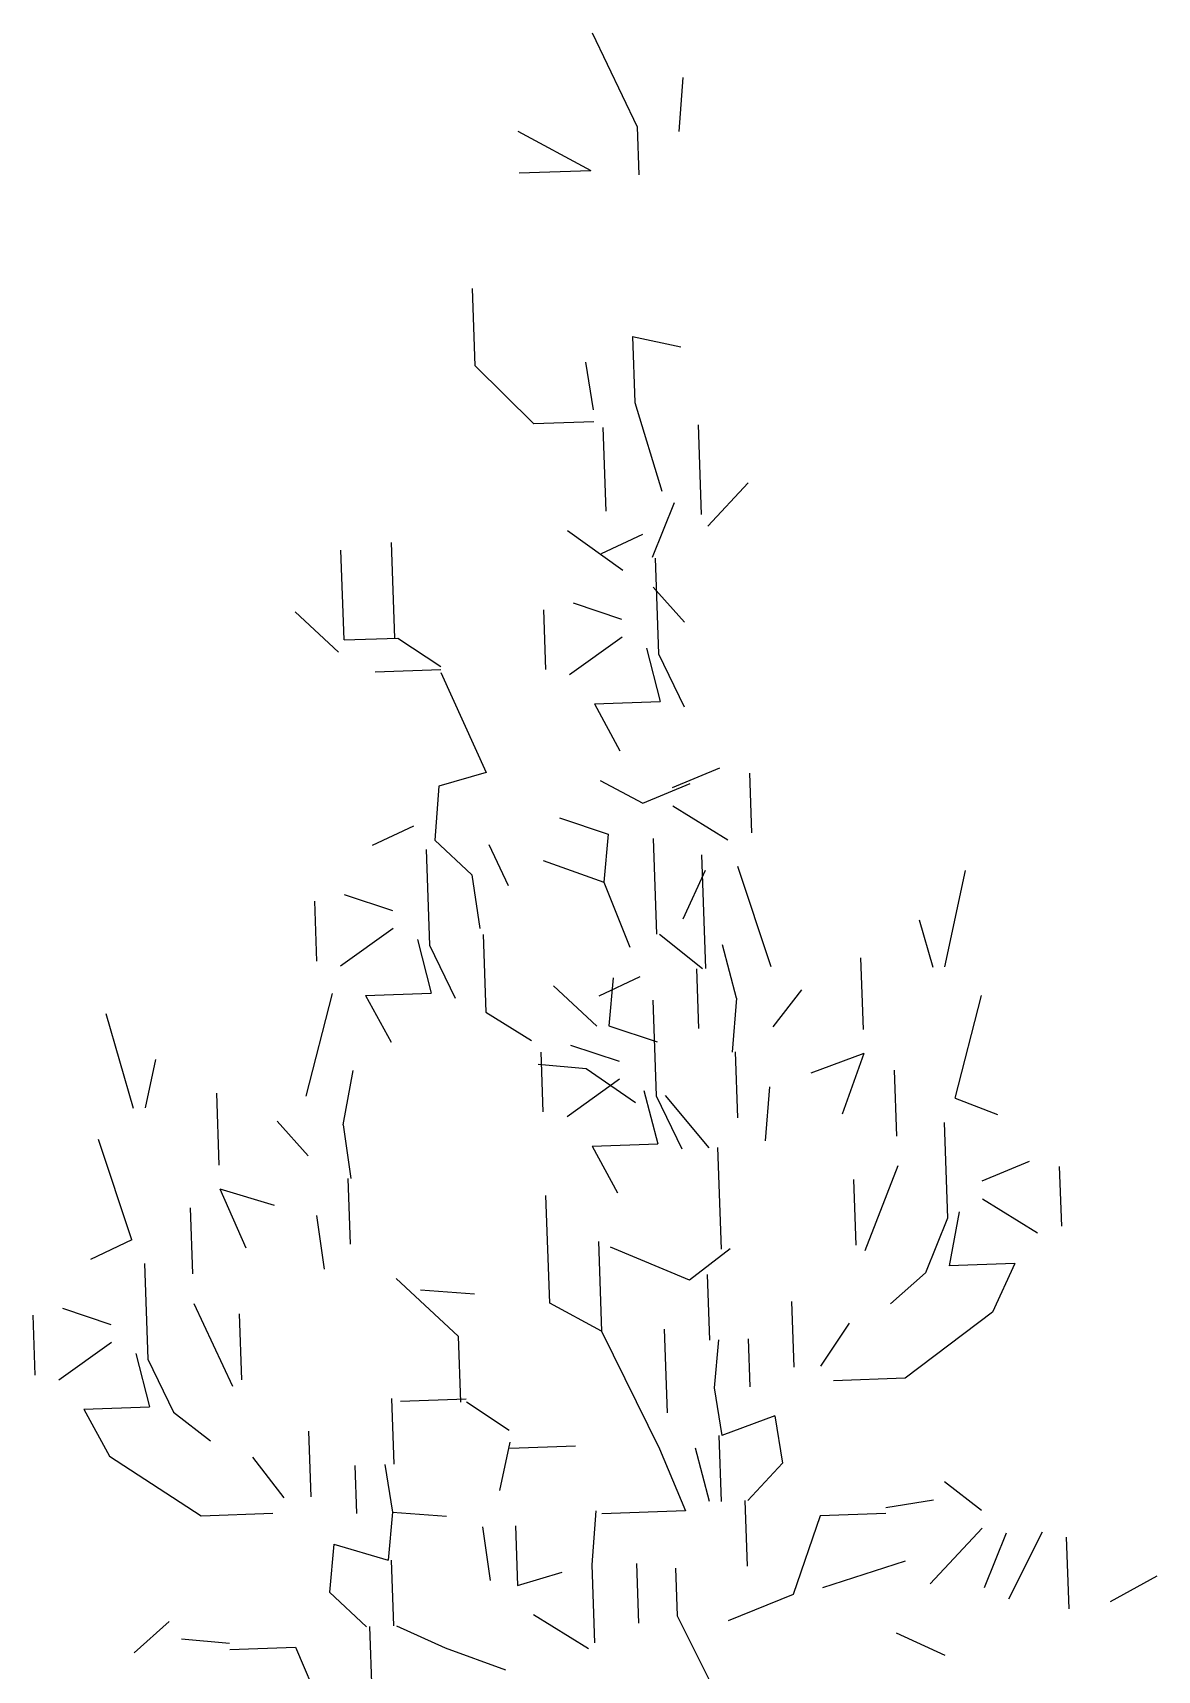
# Model space of a CAD drawing. Header units: metres. Extents: x -1.4 to 1.6, y 0 to 15.7.
# Drawn here: x -0.352 to 1.161, y 13.488 to 15.69 of the extents above; entities that cross this region are included whole.
import ezdxf

# ---------------------------------------------------------------- set-up
doc = ezdxf.new("R2010")
doc.units = ezdxf.units.M
doc.header["$LTSCALE"] = 0.2

msp = doc.modelspace()

# ---------------------------------------------------------------- linework, layer by layer
for p, q in [((0.4002, 15.6896), (0.4609, 15.563)), ((0.4002, 15.6896), (0.4609, 15.563)), ((0.4002, 15.6896), (0.4609, 15.563)), ((0.5175, 15.5569), (0.523, 15.6295)), ((0.5175, 15.5569), (0.523, 15.6295)), ((0.5175, 15.5569), (0.523, 15.6295)), ((0.5175, 15.5569), (0.523, 15.6295)), ((0.5175, 15.5569), (0.523, 15.6295)), ((0.3002, 15.5574), (0.3986, 15.5045)), ((0.3002, 15.5574), (0.3986, 15.5045)), ((0.4609, 15.563), (0.4632, 15.4987)), ((0.4609, 15.563), (0.4632, 15.4987)), ((0.4609, 15.563), (0.4632, 15.4987)), ((0.3022, 15.5011), (0.3986, 15.5045)), ((0.3022, 15.5011), (0.3986, 15.5045)), ((0.3022, 15.5011), (0.3986, 15.5045)), ((0.3022, 15.5011), (0.3986, 15.5045)), ((0.3022, 15.5011), (0.3986, 15.5045)), ((0.3022, 15.5011), (0.3986, 15.5045)), ((0.3022, 15.5011), (0.3986, 15.5045)), ((0.3022, 15.5011), (0.3986, 15.5045)), ((0.3022, 15.5011), (0.3986, 15.5045)), ((0.3022, 15.5011), (0.3986, 15.5045)), ((0.3022, 15.5011), (0.3986, 15.5045)), ((0.3022, 15.5011), (0.3986, 15.5045)), ((0.3022, 15.5011), (0.3986, 15.5045)), ((0.3022, 15.5011), (0.3986, 15.5045)), ((0.3022, 15.5011), (0.3986, 15.5045)), ((0.3022, 15.5011), (0.3986, 15.5045)), ((0.3022, 15.5011), (0.3986, 15.5045)), ((0.3022, 15.5011), (0.3986, 15.5045)), ((0.3022, 15.5011), (0.3986, 15.5045)), ((0.3022, 15.5011), (0.3986, 15.5045)), ((0.3022, 15.5011), (0.3986, 15.5045)), ((0.3022, 15.5011), (0.3986, 15.5045)), ((0.3022, 15.5011), (0.3986, 15.5045)), ((0.3022, 15.5011), (0.3986, 15.5045)), ((0.3022, 15.5011), (0.3986, 15.5045)), ((0.3022, 15.5011), (0.3986, 15.5045)), ((0.3022, 15.5011), (0.3986, 15.5045)), ((0.3022, 15.5011), (0.3986, 15.5045)), ((0.3022, 15.5011), (0.3986, 15.5045)), ((0.2428, 15.2416), (0.2392, 15.346)), ((0.2428, 15.2416), (0.2392, 15.346)), ((0.2428, 15.2416), (0.2392, 15.346)), ((0.2428, 15.2416), (0.2392, 15.346)), ((0.2428, 15.2416), (0.2392, 15.346)), ((0.2428, 15.2416), (0.2392, 15.346)), ((0.2428, 15.2416), (0.2392, 15.346)), ((0.2428, 15.2416), (0.2392, 15.346)), ((0.4547, 15.2811), (0.5196, 15.2673)), ((0.4547, 15.2811), (0.5196, 15.2673)), ((0.4547, 15.2811), (0.5196, 15.2673)), ((0.4547, 15.2811), (0.5196, 15.2673)), ((0.4547, 15.2811), (0.5196, 15.2673)), ((0.4547, 15.2811), (0.4578, 15.1927)), ((0.4547, 15.2811), (0.4578, 15.1927)), ((0.4547, 15.2811), (0.4578, 15.1927)), ((0.4547, 15.2811), (0.4578, 15.1927)), ((0.4547, 15.2811), (0.4578, 15.1927)), ((0.4547, 15.2811), (0.4578, 15.1927)), ((0.322, 15.1639), (0.2428, 15.2416)), ((0.322, 15.1639), (0.2428, 15.2416)), ((0.322, 15.1639), (0.2428, 15.2416)), ((0.322, 15.1639), (0.2428, 15.2416)), ((0.322, 15.1639), (0.2428, 15.2416)), ((0.322, 15.1639), (0.2428, 15.2416)), ((0.322, 15.1639), (0.2428, 15.2416)), ((0.322, 15.1639), (0.2428, 15.2416)), ((0.3915, 15.2467), (0.4018, 15.1827)), ((0.3915, 15.2467), (0.4018, 15.1827)), ((0.3915, 15.2467), (0.4018, 15.1827)), ((0.3915, 15.2467), (0.4018, 15.1827)), ((0.3915, 15.2467), (0.4018, 15.1827)), ((0.3915, 15.2467), (0.4018, 15.1827)), ((0.3915, 15.2467), (0.4018, 15.1827)), ((0.3915, 15.2467), (0.4018, 15.1827)), ((0.3915, 15.2467), (0.4018, 15.1827)), ((0.4578, 15.1927), (0.4941, 15.0733)), ((0.4578, 15.1927), (0.4941, 15.0733)), ((0.4578, 15.1927), (0.4941, 15.0733)), ((0.4578, 15.1927), (0.4941, 15.0733)), ((0.4578, 15.1927), (0.4941, 15.0733)), ((0.4578, 15.1927), (0.4941, 15.0733)), ((0.4578, 15.1927), (0.4941, 15.0733)), ((0.4578, 15.1927), (0.4941, 15.0733)), ((0.4024, 15.1667), (0.322, 15.1639)), ((0.4024, 15.1667), (0.322, 15.1639)), ((0.4024, 15.1667), (0.322, 15.1639)), ((0.4024, 15.1667), (0.322, 15.1639)), ((0.4024, 15.1667), (0.322, 15.1639)), ((0.4024, 15.1667), (0.322, 15.1639)), ((0.4024, 15.1667), (0.322, 15.1639)), ((0.4024, 15.1667), (0.322, 15.1639)), ((0.4147, 15.159), (0.4186, 15.0465)), ((0.4147, 15.159), (0.4186, 15.0465)), ((0.4147, 15.159), (0.4186, 15.0465)), ((0.4147, 15.159), (0.4186, 15.0465)), ((0.5476, 15.042), (0.5433, 15.1625)), ((0.5476, 15.042), (0.5433, 15.1625)), ((0.5476, 15.042), (0.5433, 15.1625)), ((0.5561, 15.0262), (0.6104, 15.0844)), ((0.5561, 15.0262), (0.6104, 15.0844)), ((0.5561, 15.0262), (0.6104, 15.0844)), ((0.5108, 15.0578), (0.4812, 14.9843)), ((0.5108, 15.0578), (0.4812, 14.9843)), ((0.5108, 15.0578), (0.4812, 14.9843)), ((0.5108, 15.0578), (0.4812, 14.9843)), ((0.3672, 15.0206), (0.4415, 14.9669)), ((0.3672, 15.0206), (0.4415, 14.9669)), ((0.3672, 15.0206), (0.4415, 14.9669)), ((0.3672, 15.0206), (0.4415, 14.9669)), ((0.3672, 15.0206), (0.4415, 14.9669)), ((0.3672, 15.0206), (0.4415, 14.9669)), ((0.3672, 15.0206), (0.4415, 14.9669)), ((0.3672, 15.0206), (0.4415, 14.9669)), ((0.4679, 15.015), (0.4125, 14.9889)), ((0.4679, 15.015), (0.4125, 14.9889)), ((0.0666, 14.8733), (0.0624, 14.9939)), ((0.0666, 14.8733), (0.0624, 14.9939)), ((0.0666, 14.8733), (0.0624, 14.9939)), ((0.1349, 14.8757), (0.1305, 15.0043)), ((0.1349, 14.8757), (0.1305, 15.0043)), ((0.1349, 14.8757), (0.1305, 15.0043)), ((0.1349, 14.8757), (0.1305, 15.0043)), ((0.1349, 14.8757), (0.1305, 15.0043)), ((0.1349, 14.8757), (0.1305, 15.0043)), ((0.1349, 14.8757), (0.1305, 15.0043)), ((0.4851, 14.9834), (0.4896, 14.8548)), ((0.4851, 14.9834), (0.4896, 14.8548)), ((0.4851, 14.9834), (0.4896, 14.8548)), ((0.4851, 14.9834), (0.4896, 14.8548)), ((0.4851, 14.9834), (0.4896, 14.8548)), ((0.4851, 14.9834), (0.4896, 14.8548)), ((0.4826, 14.9442), (0.5244, 14.8973)), ((0.4826, 14.9442), (0.5244, 14.8973)), ((0.4826, 14.9442), (0.5244, 14.8973)), ((0.4826, 14.9442), (0.5244, 14.8973)), ((0.4826, 14.9442), (0.5244, 14.8973)), ((0.4826, 14.9442), (0.5244, 14.8973)), ((0.0592, 14.857), (0.0009, 14.9112)), ((0.0592, 14.857), (0.0009, 14.9112)), ((0.0592, 14.857), (0.0009, 14.9112)), ((0.3347, 14.9138), (0.3375, 14.8334)), ((0.3347, 14.9138), (0.3375, 14.8334)), ((0.3347, 14.9138), (0.3375, 14.8334)), ((0.3746, 14.9232), (0.4397, 14.9014)), ((0.3746, 14.9232), (0.4397, 14.9014)), ((0.3746, 14.9232), (0.4397, 14.9014)), ((0.3746, 14.9232), (0.4397, 14.9014)), ((0.0666, 14.8733), (0.139, 14.8758)), ((0.0666, 14.8733), (0.139, 14.8758)), ((0.139, 14.8758), (0.1966, 14.8376)), ((0.4406, 14.8772), (0.3699, 14.8265)), ((0.4406, 14.8772), (0.3699, 14.8265)), ((0.4406, 14.8772), (0.3699, 14.8265)), ((0.4406, 14.8772), (0.3699, 14.8265)), ((0.4406, 14.8772), (0.3699, 14.8265)), ((0.4406, 14.8772), (0.3699, 14.8265)), ((0.4406, 14.8772), (0.3699, 14.8265)), ((0.4406, 14.8772), (0.3699, 14.8265)), ((0.4733, 14.8623), (0.4919, 14.7905)), ((0.4733, 14.8623), (0.4919, 14.7905)), ((0.4896, 14.8548), (0.5243, 14.7836)), ((0.4896, 14.8548), (0.5243, 14.7836)), ((0.4896, 14.8548), (0.5243, 14.7836)), ((0.4896, 14.8548), (0.5243, 14.7836)), ((0.4896, 14.8548), (0.5243, 14.7836)), ((0.4896, 14.8548), (0.5243, 14.7836)), ((0.1083, 14.8305), (0.1967, 14.8336)), ((0.1083, 14.8305), (0.1967, 14.8336)), ((0.1083, 14.8305), (0.1967, 14.8336)), ((0.1083, 14.8305), (0.1967, 14.8336)), ((0.1083, 14.8305), (0.1967, 14.8336)), ((0.1083, 14.8305), (0.1967, 14.8336)), ((0.1083, 14.8305), (0.1967, 14.8336)), ((0.1083, 14.8305), (0.1967, 14.8336)), ((0.1083, 14.8305), (0.1967, 14.8336)), ((0.1083, 14.8305), (0.1967, 14.8336)), ((0.1083, 14.8305), (0.1967, 14.8336)), ((0.1083, 14.8305), (0.1967, 14.8336)), ((0.1083, 14.8305), (0.1967, 14.8336)), ((0.1083, 14.8305), (0.1967, 14.8336)), ((0.1969, 14.8296), (0.2579, 14.6949)), ((0.1969, 14.8296), (0.2579, 14.6949)), ((0.4035, 14.7874), (0.4919, 14.7905)), ((0.4035, 14.7874), (0.4378, 14.7243)), ((0.4035, 14.7874), (0.4378, 14.7243)), ((0.4035, 14.7874), (0.4378, 14.7243)), ((0.4035, 14.7874), (0.4378, 14.7243)), ((0.4035, 14.7874), (0.4378, 14.7243)), ((0.4035, 14.7874), (0.4378, 14.7243)), ((0.4035, 14.7874), (0.4378, 14.7243)), ((0.4035, 14.7874), (0.4378, 14.7243)), ((0.4035, 14.7874), (0.4378, 14.7243)), ((0.4035, 14.7874), (0.4378, 14.7243)), ((0.4035, 14.7874), (0.4378, 14.7243)), ((0.4035, 14.7874), (0.4378, 14.7243)), ((0.4035, 14.7874), (0.4378, 14.7243)), ((0.4035, 14.7874), (0.4378, 14.7243)), ((0.4035, 14.7874), (0.4378, 14.7243)), ((0.4035, 14.7874), (0.4378, 14.7243)), ((0.2579, 14.6949), (0.1942, 14.6766)), ((0.2579, 14.6949), (0.1942, 14.6766)), ((0.2579, 14.6949), (0.1942, 14.6766)), ((0.4112, 14.6842), (0.4686, 14.654)), ((0.4112, 14.6842), (0.4686, 14.654)), ((0.4112, 14.6842), (0.4686, 14.654)), ((0.5715, 14.7008), (0.508, 14.6745)), ((0.5715, 14.7008), (0.508, 14.6745)), ((0.5715, 14.7008), (0.508, 14.6745)), ((0.5715, 14.7008), (0.508, 14.6745)), ((0.612, 14.6942), (0.6148, 14.6138)), ((0.612, 14.6942), (0.6148, 14.6138)), ((0.612, 14.6942), (0.6148, 14.6138)), ((0.1942, 14.6766), (0.1887, 14.604)), ((0.1942, 14.6766), (0.1887, 14.604)), ((0.1942, 14.6766), (0.1887, 14.604)), ((0.4686, 14.654), (0.532, 14.6803)), ((0.4686, 14.654), (0.532, 14.6803)), ((0.4686, 14.654), (0.532, 14.6803)), ((0.5089, 14.6504), (0.5829, 14.6047)), ((0.5089, 14.6504), (0.5829, 14.6047)), ((0.5089, 14.6504), (0.5829, 14.6047)), ((0.5089, 14.6504), (0.5829, 14.6047)), ((0.5089, 14.6504), (0.5829, 14.6047)), ((0.5089, 14.6504), (0.5829, 14.6047)), ((0.5089, 14.6504), (0.5829, 14.6047)), ((0.5089, 14.6504), (0.5829, 14.6047)), ((0.1599, 14.6231), (0.1044, 14.597)), ((0.1599, 14.6231), (0.1044, 14.597)), ((0.3566, 14.634), (0.4217, 14.6121)), ((0.3566, 14.634), (0.4217, 14.6121)), ((0.3566, 14.634), (0.4217, 14.6121)), ((0.3566, 14.634), (0.4217, 14.6121)), ((0.3566, 14.634), (0.4217, 14.6121)), ((0.3566, 14.634), (0.4217, 14.6121)), ((0.3566, 14.634), (0.4217, 14.6121)), ((0.3566, 14.634), (0.4217, 14.6121)), ((0.1887, 14.604), (0.2386, 14.5574)), ((0.1887, 14.604), (0.2386, 14.5574)), ((0.1887, 14.604), (0.2386, 14.5574)), ((0.2613, 14.5985), (0.2874, 14.5431)), ((0.4217, 14.6121), (0.416, 14.5475)), ((0.4217, 14.6121), (0.416, 14.5475)), ((0.4217, 14.6121), (0.416, 14.5475)), ((0.4217, 14.6121), (0.416, 14.5475)), ((0.4217, 14.6121), (0.416, 14.5475)), ((0.4217, 14.6121), (0.416, 14.5475)), ((0.4217, 14.6121), (0.416, 14.5475)), ((0.4823, 14.6062), (0.4868, 14.4776)), ((0.4823, 14.6062), (0.4868, 14.4776)), ((0.1771, 14.5915), (0.1816, 14.4629)), ((0.1771, 14.5915), (0.1816, 14.4629)), ((0.1771, 14.5915), (0.1816, 14.4629)), ((0.1771, 14.5915), (0.1816, 14.4629)), ((0.1771, 14.5915), (0.1816, 14.4629)), ((0.1771, 14.5915), (0.1816, 14.4629)), ((0.3345, 14.5769), (0.416, 14.5475)), ((0.3345, 14.5769), (0.416, 14.5475)), ((0.3345, 14.5769), (0.416, 14.5475)), ((0.3345, 14.5769), (0.416, 14.5475)), ((0.3345, 14.5769), (0.416, 14.5475)), ((0.3345, 14.5769), (0.416, 14.5475)), ((0.3345, 14.5769), (0.416, 14.5475)), ((0.5474, 14.5843), (0.5528, 14.4316)), ((0.5474, 14.5843), (0.5528, 14.4316)), ((0.5474, 14.5843), (0.5528, 14.4316)), ((0.5474, 14.5843), (0.5528, 14.4316)), ((0.5474, 14.5843), (0.5528, 14.4316)), ((0.2386, 14.5574), (0.2491, 14.4854)), ((0.2386, 14.5574), (0.2491, 14.4854)), ((0.2386, 14.5574), (0.2491, 14.4854)), ((0.5522, 14.5634), (0.5223, 14.4979)), ((0.5522, 14.5634), (0.5223, 14.4979)), ((0.5522, 14.5634), (0.5223, 14.4979)), ((0.5522, 14.5634), (0.5223, 14.4979)), ((0.5522, 14.5634), (0.5223, 14.4979)), ((0.5522, 14.5634), (0.5223, 14.4979)), ((0.5522, 14.5634), (0.5223, 14.4979)), ((0.5522, 14.5634), (0.5223, 14.4979)), ((0.5522, 14.5634), (0.5223, 14.4979)), ((0.5522, 14.5634), (0.5223, 14.4979)), ((0.5522, 14.5634), (0.5223, 14.4979)), ((0.5522, 14.5634), (0.5223, 14.4979)), ((0.5522, 14.5634), (0.5223, 14.4979)), ((0.5522, 14.5634), (0.5223, 14.4979)), ((0.5522, 14.5634), (0.5223, 14.4979)), ((0.5522, 14.5634), (0.5223, 14.4979)), ((0.6412, 14.4337), (0.5962, 14.5689)), ((0.6412, 14.4337), (0.5962, 14.5689)), ((0.6412, 14.4337), (0.5962, 14.5689)), ((0.6412, 14.4337), (0.5962, 14.5689)), ((0.6412, 14.4337), (0.5962, 14.5689)), ((0.6412, 14.4337), (0.5962, 14.5689)), ((0.9022, 14.5635), (0.8746, 14.4338)), ((0.9022, 14.5635), (0.8746, 14.4338)), ((0.9022, 14.5635), (0.8746, 14.4338)), ((0.9022, 14.5635), (0.8746, 14.4338)), ((0.0665, 14.5313), (0.1317, 14.5095)), ((0.0665, 14.5313), (0.1317, 14.5095)), ((0.0665, 14.5313), (0.1317, 14.5095)), ((0.0665, 14.5313), (0.1317, 14.5095)), ((0.416, 14.5475), (0.4512, 14.4603)), ((0.416, 14.5475), (0.4512, 14.4603)), ((0.416, 14.5475), (0.4512, 14.4603)), ((0.416, 14.5475), (0.4512, 14.4603)), ((0.0266, 14.5219), (0.0294, 14.4415)), ((0.0266, 14.5219), (0.0294, 14.4415)), ((0.0266, 14.5219), (0.0294, 14.4415)), ((0.8402, 14.497), (0.8585, 14.4332)), ((0.8402, 14.497), (0.8585, 14.4332)), ((0.8402, 14.497), (0.8585, 14.4332)), ((0.8402, 14.497), (0.8585, 14.4332)), ((0.8402, 14.497), (0.8585, 14.4332)), ((0.1325, 14.4853), (0.0618, 14.4346)), ((0.1325, 14.4853), (0.0618, 14.4346)), ((0.1325, 14.4853), (0.0618, 14.4346)), ((0.1325, 14.4853), (0.0618, 14.4346)), ((0.1325, 14.4853), (0.0618, 14.4346)), ((0.1325, 14.4853), (0.0618, 14.4346)), ((0.1325, 14.4853), (0.0618, 14.4346)), ((0.1325, 14.4853), (0.0618, 14.4346)), ((0.1652, 14.4704), (0.1838, 14.3986)), ((0.1652, 14.4704), (0.1838, 14.3986)), ((0.2535, 14.4775), (0.2571, 14.373)), ((0.2535, 14.4775), (0.2571, 14.373)), ((0.2535, 14.4775), (0.2571, 14.373)), ((0.2535, 14.4775), (0.2571, 14.373)), ((0.2535, 14.4775), (0.2571, 14.373)), ((0.2535, 14.4775), (0.2571, 14.373)), ((0.2535, 14.4775), (0.2571, 14.373)), ((0.2535, 14.4775), (0.2571, 14.373)), ((0.2535, 14.4775), (0.2571, 14.373)), ((0.2535, 14.4775), (0.2571, 14.373)), ((0.2535, 14.4775), (0.2571, 14.373)), ((0.2535, 14.4775), (0.2571, 14.373)), ((0.2535, 14.4775), (0.2571, 14.373)), ((0.2535, 14.4775), (0.2571, 14.373)), ((0.2535, 14.4775), (0.2571, 14.373)), ((0.2535, 14.4775), (0.2571, 14.373)), ((0.2535, 14.4775), (0.2571, 14.373)), ((0.2535, 14.4775), (0.2571, 14.373)), ((0.2535, 14.4775), (0.2571, 14.373)), ((0.2535, 14.4775), (0.2571, 14.373)), ((0.4908, 14.4777), (0.5488, 14.4315)), ((0.5944, 14.3918), (0.5758, 14.4636)), ((0.5944, 14.3918), (0.5758, 14.4636)), ((0.5944, 14.3918), (0.5758, 14.4636)), ((0.1816, 14.4629), (0.2162, 14.3917)), ((0.1816, 14.4629), (0.2162, 14.3917)), ((0.1816, 14.4629), (0.2162, 14.3917)), ((0.1816, 14.4629), (0.2162, 14.3917)), ((0.1816, 14.4629), (0.2162, 14.3917)), ((0.1816, 14.4629), (0.2162, 14.3917)), ((0.7615, 14.4459), (0.7648, 14.3495)), ((0.7615, 14.4459), (0.7648, 14.3495)), ((0.7615, 14.4459), (0.7648, 14.3495)), ((0.7615, 14.4459), (0.7648, 14.3495)), ((0.7615, 14.4459), (0.7648, 14.3495)), ((0.7615, 14.4459), (0.7648, 14.3495)), ((0.4647, 14.4205), (0.4092, 14.3944)), ((0.4647, 14.4205), (0.4092, 14.3944)), ((0.5407, 14.4312), (0.5435, 14.3508)), ((0.0156, 14.26), (0.051, 14.398)), ((0.0156, 14.26), (0.051, 14.398)), ((0.0156, 14.26), (0.051, 14.398)), ((0.0156, 14.26), (0.051, 14.398)), ((0.0156, 14.26), (0.051, 14.398)), ((0.0156, 14.26), (0.051, 14.398)), ((0.0954, 14.3955), (0.1838, 14.3986)), ((0.4066, 14.3541), (0.3484, 14.4084)), ((0.4066, 14.3541), (0.3484, 14.4084)), ((0.4066, 14.3541), (0.3484, 14.4084)), ((0.4066, 14.3541), (0.3484, 14.4084)), ((0.4066, 14.3541), (0.3484, 14.4084)), ((0.4066, 14.3541), (0.3484, 14.4084)), ((0.4285, 14.4192), (0.4227, 14.3547)), ((0.4285, 14.4192), (0.4227, 14.3547)), ((0.4285, 14.4192), (0.4227, 14.3547)), ((0.4285, 14.4192), (0.4227, 14.3547)), ((0.4285, 14.4192), (0.4227, 14.3547)), ((0.4285, 14.4192), (0.4227, 14.3547)), ((0.644, 14.3533), (0.6825, 14.403)), ((0.644, 14.3533), (0.6825, 14.403)), ((0.644, 14.3533), (0.6825, 14.403)), ((0.644, 14.3533), (0.6825, 14.403)), ((0.644, 14.3533), (0.6825, 14.403)), ((0.0954, 14.3955), (0.1298, 14.3324)), ((0.0954, 14.3955), (0.1298, 14.3324)), ((0.0954, 14.3955), (0.1298, 14.3324)), ((0.0954, 14.3955), (0.1298, 14.3324)), ((0.0954, 14.3955), (0.1298, 14.3324)), ((0.0954, 14.3955), (0.1298, 14.3324)), ((0.0954, 14.3955), (0.1298, 14.3324)), ((0.0954, 14.3955), (0.1298, 14.3324)), ((0.0954, 14.3955), (0.1298, 14.3324)), ((0.0954, 14.3955), (0.1298, 14.3324)), ((0.0954, 14.3955), (0.1298, 14.3324)), ((0.0954, 14.3955), (0.1298, 14.3324)), ((0.0954, 14.3955), (0.1298, 14.3324)), ((0.0954, 14.3955), (0.1298, 14.3324)), ((0.0954, 14.3955), (0.1298, 14.3324)), ((0.0954, 14.3955), (0.1298, 14.3324)), ((0.4819, 14.3889), (0.4864, 14.2603)), ((0.4819, 14.3889), (0.4864, 14.2603)), ((0.4819, 14.3889), (0.4864, 14.2603)), ((0.4819, 14.3889), (0.4864, 14.2603)), ((0.4819, 14.3889), (0.4864, 14.2603)), ((0.4819, 14.3889), (0.4864, 14.2603)), ((0.5944, 14.3918), (0.5889, 14.3192)), ((0.5944, 14.3918), (0.5889, 14.3192)), ((0.5944, 14.3918), (0.5889, 14.3192)), ((0.5944, 14.3918), (0.5889, 14.3192)), ((0.8888, 14.2573), (0.9242, 14.3953)), ((0.8888, 14.2573), (0.9242, 14.3953)), ((0.8888, 14.2573), (0.9242, 14.3953)), ((0.8888, 14.2573), (0.9242, 14.3953)), ((0.8888, 14.2573), (0.9242, 14.3953)), ((0.8888, 14.2573), (0.9242, 14.3953)), ((0.8888, 14.2573), (0.9242, 14.3953)), ((0.8888, 14.2573), (0.9242, 14.3953)), ((-0.2538, 14.3713), (-0.2172, 14.2438)), ((-0.2538, 14.3713), (-0.2172, 14.2438)), ((-0.2538, 14.3713), (-0.2172, 14.2438)), ((-0.2538, 14.3713), (-0.2172, 14.2438)), ((0.2571, 14.373), (0.3188, 14.3349)), ((0.2571, 14.373), (0.3188, 14.3349)), ((0.2571, 14.373), (0.3188, 14.3349)), ((0.2571, 14.373), (0.3188, 14.3349)), ((0.2571, 14.373), (0.3188, 14.3349)), ((0.2571, 14.373), (0.3188, 14.3349)), ((0.2571, 14.373), (0.3188, 14.3349)), ((0.2571, 14.373), (0.3188, 14.3349)), ((0.2571, 14.373), (0.3188, 14.3349)), ((0.2571, 14.373), (0.3188, 14.3349)), ((0.2571, 14.373), (0.3188, 14.3349)), ((0.2571, 14.373), (0.3188, 14.3349)), ((0.2571, 14.373), (0.3188, 14.3349)), ((0.2571, 14.373), (0.3188, 14.3349)), ((0.2571, 14.373), (0.3188, 14.3349)), ((0.2571, 14.373), (0.3188, 14.3349)), ((0.2571, 14.373), (0.3188, 14.3349)), ((0.2571, 14.373), (0.3188, 14.3349)), ((0.2571, 14.373), (0.3188, 14.3349)), ((0.2571, 14.373), (0.3188, 14.3349)), ((0.4227, 14.3547), (0.4878, 14.3328)), ((0.4227, 14.3547), (0.4878, 14.3328)), ((0.4227, 14.3547), (0.4878, 14.3328)), ((0.4227, 14.3547), (0.4878, 14.3328)), ((0.4227, 14.3547), (0.4878, 14.3328)), ((0.4227, 14.3547), (0.4878, 14.3328)), ((0.4227, 14.3547), (0.4878, 14.3328)), ((0.4227, 14.3547), (0.4878, 14.3328)), ((0.4227, 14.3547), (0.4878, 14.3328)), ((0.4227, 14.3547), (0.4878, 14.3328)), ((0.4227, 14.3547), (0.4878, 14.3328)), ((0.4227, 14.3547), (0.4878, 14.3328)), ((0.3314, 14.3193), (0.3342, 14.2389)), ((0.3314, 14.3193), (0.3342, 14.2389)), ((0.3314, 14.3193), (0.3342, 14.2389)), ((0.3713, 14.3287), (0.4365, 14.3069)), ((0.3713, 14.3287), (0.4365, 14.3069)), ((0.3713, 14.3287), (0.4365, 14.3069)), ((0.3713, 14.3287), (0.4365, 14.3069)), ((0.5929, 14.3194), (0.596, 14.231)), ((0.5929, 14.3194), (0.596, 14.231)), ((0.5929, 14.3194), (0.596, 14.231)), ((0.766, 14.3174), (0.6945, 14.2907)), ((0.766, 14.3174), (0.6945, 14.2907)), ((0.766, 14.3174), (0.6945, 14.2907)), ((0.766, 14.3174), (0.6945, 14.2907)), ((0.766, 14.3174), (0.6945, 14.2907)), ((0.766, 14.3174), (0.7366, 14.2359)), ((0.766, 14.3174), (0.7366, 14.2359)), ((0.766, 14.3174), (0.7366, 14.2359)), ((-0.1873, 14.3092), (-0.2011, 14.2444)), ((-0.1873, 14.3092), (-0.2011, 14.2444)), ((-0.1873, 14.3092), (-0.2011, 14.2444)), ((-0.1873, 14.3092), (-0.2011, 14.2444)), ((-0.1873, 14.3092), (-0.2011, 14.2444)), ((0.0652, 14.2215), (0.0788, 14.2944)), ((0.0652, 14.2215), (0.0788, 14.2944)), ((0.0652, 14.2215), (0.0788, 14.2944)), ((0.3279, 14.3031), (0.3925, 14.2973)), ((0.3279, 14.3031), (0.3925, 14.2973)), ((0.3279, 14.3031), (0.3925, 14.2973)), ((0.3279, 14.3031), (0.3925, 14.2973)), ((0.3925, 14.2973), (0.4585, 14.2513)), ((0.3925, 14.2973), (0.4585, 14.2513)), ((0.3925, 14.2973), (0.4585, 14.2513)), ((0.8101, 14.2062), (0.807, 14.2947)), ((0.8101, 14.2062), (0.807, 14.2947)), ((0.8101, 14.2062), (0.807, 14.2947)), ((0.8101, 14.2062), (0.807, 14.2947)), ((0.8101, 14.2062), (0.807, 14.2947)), ((0.8101, 14.2062), (0.807, 14.2947)), ((0.8101, 14.2062), (0.807, 14.2947)), ((0.8101, 14.2062), (0.807, 14.2947)), ((0.4373, 14.2827), (0.3666, 14.232)), ((0.4373, 14.2827), (0.3666, 14.232)), ((0.4373, 14.2827), (0.3666, 14.232)), ((0.4373, 14.2827), (0.3666, 14.232)), ((0.4373, 14.2827), (0.3666, 14.232)), ((0.4373, 14.2827), (0.3666, 14.232)), ((0.4373, 14.2827), (0.3666, 14.232)), ((0.4373, 14.2827), (0.3666, 14.232)), ((0.47, 14.2678), (0.4886, 14.196)), ((0.47, 14.2678), (0.4886, 14.196)), ((0.6388, 14.2727), (0.6333, 14.2001)), ((0.6388, 14.2727), (0.6333, 14.2001)), ((0.6388, 14.2727), (0.6333, 14.2001)), ((0.6388, 14.2727), (0.6333, 14.2001)), ((-0.1052, 14.2638), (-0.1018, 14.1674)), ((-0.1052, 14.2638), (-0.1018, 14.1674)), ((-0.1052, 14.2638), (-0.1018, 14.1674)), ((-0.1052, 14.2638), (-0.1018, 14.1674)), ((-0.1052, 14.2638), (-0.1018, 14.1674)), ((-0.1052, 14.2638), (-0.1018, 14.1674)), ((0.4864, 14.2603), (0.521, 14.1891)), ((0.4864, 14.2603), (0.521, 14.1891)), ((0.4864, 14.2603), (0.521, 14.1891)), ((0.4864, 14.2603), (0.521, 14.1891)), ((0.4864, 14.2603), (0.521, 14.1891)), ((0.4864, 14.2603), (0.521, 14.1891)), ((0.4984, 14.2607), (0.5572, 14.1904)), ((0.8888, 14.2573), (0.9459, 14.2351)), ((0.8888, 14.2573), (0.9459, 14.2351)), ((0.0184, 14.1796), (-0.0234, 14.2264)), ((0.0184, 14.1796), (-0.0234, 14.2264)), ((0.0184, 14.1796), (-0.0234, 14.2264)), ((0.0184, 14.1796), (-0.0234, 14.2264)), ((0.0184, 14.1796), (-0.0234, 14.2264)), ((0.0652, 14.2215), (0.0758, 14.1494)), ((0.0652, 14.2215), (0.0758, 14.1494)), ((0.0652, 14.2215), (0.0758, 14.1494)), ((0.0652, 14.2215), (0.0758, 14.1494)), ((0.8738, 14.2246), (0.8783, 14.096)), ((0.8738, 14.2246), (0.8783, 14.096)), ((0.8738, 14.2246), (0.8783, 14.096)), ((0.8738, 14.2246), (0.8783, 14.096)), ((0.8738, 14.2246), (0.8783, 14.096)), ((0.8738, 14.2246), (0.8783, 14.096)), ((-0.219, 14.0667), (-0.264, 14.2019)), ((-0.219, 14.0667), (-0.264, 14.2019)), ((-0.219, 14.0667), (-0.264, 14.2019)), ((-0.219, 14.0667), (-0.264, 14.2019)), ((-0.219, 14.0667), (-0.264, 14.2019)), ((-0.219, 14.0667), (-0.264, 14.2019)), ((-0.219, 14.0667), (-0.264, 14.2019)), ((-0.219, 14.0667), (-0.264, 14.2019)), ((0.4002, 14.1929), (0.4886, 14.196)), ((0.4002, 14.1929), (0.4346, 14.1298)), ((0.4002, 14.1929), (0.4346, 14.1298)), ((0.4002, 14.1929), (0.4346, 14.1298)), ((0.4002, 14.1929), (0.4346, 14.1298)), ((0.4002, 14.1929), (0.4346, 14.1298)), ((0.4002, 14.1929), (0.4346, 14.1298)), ((0.4002, 14.1929), (0.4346, 14.1298)), ((0.4002, 14.1929), (0.4346, 14.1298)), ((0.4002, 14.1929), (0.4346, 14.1298)), ((0.4002, 14.1929), (0.4346, 14.1298)), ((0.4002, 14.1929), (0.4346, 14.1298)), ((0.4002, 14.1929), (0.4346, 14.1298)), ((0.4002, 14.1929), (0.4346, 14.1298)), ((0.4002, 14.1929), (0.4346, 14.1298)), ((0.4002, 14.1929), (0.4346, 14.1298)), ((0.4002, 14.1929), (0.4346, 14.1298)), ((0.5692, 14.1908), (0.574, 14.0542)), ((0.5692, 14.1908), (0.574, 14.0542)), ((0.5692, 14.1908), (0.574, 14.0542)), ((0.5692, 14.1908), (0.574, 14.0542)), ((0.8115, 14.1661), (0.7672, 14.0519)), ((0.8115, 14.1661), (0.7672, 14.0519)), ((0.8115, 14.1661), (0.7672, 14.0519)), ((0.8115, 14.1661), (0.7672, 14.0519)), ((0.8115, 14.1661), (0.7672, 14.0519)), ((0.8115, 14.1661), (0.7672, 14.0519)), ((0.8115, 14.1661), (0.7672, 14.0519)), ((0.9883, 14.1722), (0.9248, 14.1459)), ((0.9883, 14.1722), (0.9248, 14.1459)), ((0.9883, 14.1722), (0.9248, 14.1459)), ((0.9883, 14.1722), (0.9248, 14.1459)), ((1.0288, 14.1656), (1.0316, 14.0852)), ((1.0288, 14.1656), (1.0316, 14.0852)), ((1.0288, 14.1656), (1.0316, 14.0852)), ((-0.1007, 14.1352), (-0.0276, 14.1136)), ((-0.1007, 14.1352), (-0.0658, 14.056)), ((-0.1007, 14.1352), (-0.0276, 14.1136)), ((-0.1007, 14.1352), (-0.0276, 14.1136)), ((-0.1007, 14.1352), (-0.0276, 14.1136)), ((-0.1007, 14.1352), (-0.0658, 14.056)), ((-0.1007, 14.1352), (-0.0276, 14.1136)), ((-0.1007, 14.1352), (-0.0658, 14.056)), ((0.0718, 14.1493), (0.0749, 14.0609)), ((0.0718, 14.1493), (0.0749, 14.0609)), ((0.0718, 14.1493), (0.0749, 14.0609)), ((0.7518, 14.1479), (0.7549, 14.0595)), ((0.3432, 13.9817), (0.3381, 14.1264)), ((0.9257, 14.1218), (0.9997, 14.0761)), ((0.9257, 14.1218), (0.9997, 14.0761)), ((0.9257, 14.1218), (0.9997, 14.0761)), ((0.9257, 14.1218), (0.9997, 14.0761)), ((0.9257, 14.1218), (0.9997, 14.0761)), ((0.9257, 14.1218), (0.9997, 14.0761)), ((0.9257, 14.1218), (0.9997, 14.0761)), ((0.9257, 14.1218), (0.9997, 14.0761)), ((-0.137, 14.0213), (-0.1401, 14.1097)), ((-0.137, 14.0213), (-0.1401, 14.1097)), ((-0.137, 14.0213), (-0.1401, 14.1097)), ((-0.137, 14.0213), (-0.1401, 14.1097)), ((-0.137, 14.0213), (-0.1401, 14.1097)), ((-0.137, 14.0213), (-0.1401, 14.1097)), ((-0.137, 14.0213), (-0.1401, 14.1097)), ((-0.137, 14.0213), (-0.1401, 14.1097)), ((0.0293, 14.0995), (0.0398, 14.0275)), ((0.0293, 14.0995), (0.0398, 14.0275)), ((0.0293, 14.0995), (0.0398, 14.0275)), ((0.0293, 14.0995), (0.0398, 14.0275)), ((0.8783, 14.096), (0.8487, 14.0225)), ((0.8783, 14.096), (0.8487, 14.0225)), ((0.8783, 14.096), (0.8487, 14.0225)), ((0.8783, 14.096), (0.8487, 14.0225)), ((0.8783, 14.096), (0.8487, 14.0225)), ((0.8783, 14.096), (0.8487, 14.0225)), ((0.8941, 14.1046), (0.8806, 14.0317)), ((0.8941, 14.1046), (0.8806, 14.0317)), ((-0.219, 14.0667), (-0.2745, 14.0406)), ((-0.219, 14.0667), (-0.2745, 14.0406)), ((0.4087, 14.0645), (0.4129, 13.944)), ((0.4087, 14.0645), (0.4129, 13.944)), ((0.4087, 14.0645), (0.4129, 13.944)), ((0.5312, 14.0125), (0.425, 14.057)), ((0.5312, 14.0125), (0.425, 14.057)), ((0.5312, 14.0125), (0.425, 14.057)), ((0.5861, 14.0546), (0.5312, 14.0125)), ((0.5861, 14.0546), (0.5312, 14.0125)), ((-0.2018, 14.0351), (-0.1973, 13.9065)), ((-0.2018, 14.0351), (-0.1973, 13.9065)), ((-0.2018, 14.0351), (-0.1973, 13.9065)), ((-0.2018, 14.0351), (-0.1973, 13.9065)), ((-0.2018, 14.0351), (-0.1973, 13.9065)), ((-0.2018, 14.0351), (-0.1973, 13.9065)), ((0.9689, 14.0348), (0.8806, 14.0317)), ((0.9689, 14.0348), (0.9391, 13.9694)), ((0.9689, 14.0348), (0.9391, 13.9694)), ((0.9689, 14.0348), (0.9391, 13.9694)), ((0.9689, 14.0348), (0.9391, 13.9694)), ((0.9689, 14.0348), (0.9391, 13.9694)), ((0.9689, 14.0348), (0.9391, 13.9694)), ((0.9689, 14.0348), (0.9391, 13.9694)), ((0.9689, 14.0348), (0.9391, 13.9694)), ((0.9689, 14.0348), (0.9391, 13.9694)), ((0.9689, 14.0348), (0.9391, 13.9694)), ((0.9689, 14.0348), (0.9391, 13.9694)), ((0.9689, 14.0348), (0.9391, 13.9694)), ((0.9689, 14.0348), (0.9391, 13.9694)), ((0.9689, 14.0348), (0.9391, 13.9694)), ((0.9689, 14.0348), (0.9391, 13.9694)), ((0.9689, 14.0348), (0.9391, 13.9694)), ((0.1368, 14.0148), (0.22, 13.9372)), ((0.5551, 14.0203), (0.5581, 13.9319)), ((0.5551, 14.0203), (0.5581, 13.9319)), ((0.8487, 14.0225), (0.8019, 13.9807)), ((0.8487, 14.0225), (0.8019, 13.9807)), ((0.8487, 14.0225), (0.8019, 13.9807)), ((-0.1356, 13.9811), (-0.0834, 13.8703)), ((-0.1356, 13.9811), (-0.0834, 13.8703)), ((-0.1356, 13.9811), (-0.0834, 13.8703)), ((-0.1356, 13.9811), (-0.0834, 13.8703)), ((-0.1356, 13.9811), (-0.0834, 13.8703)), ((-0.1356, 13.9811), (-0.0834, 13.8703)), ((-0.1356, 13.9811), (-0.0834, 13.8703)), ((0.1696, 13.9998), (0.2422, 13.9943)), ((0.1696, 13.9998), (0.2422, 13.9943)), ((0.1696, 13.9998), (0.2422, 13.9943)), ((0.1696, 13.9998), (0.2422, 13.9943)), ((0.1696, 13.9998), (0.2422, 13.9943)), ((0.1696, 13.9998), (0.2422, 13.9943)), ((0.1696, 13.9998), (0.2422, 13.9943)), ((0.1696, 13.9998), (0.2422, 13.9943)), ((0.1696, 13.9998), (0.2422, 13.9943)), ((0.4129, 13.944), (0.3432, 13.9817)), ((0.6721, 13.8957), (0.669, 13.9841)), ((0.6721, 13.8957), (0.669, 13.9841)), ((0.6721, 13.8957), (0.669, 13.9841)), ((0.6721, 13.8957), (0.669, 13.9841)), ((0.6721, 13.8957), (0.669, 13.9841)), ((-0.3523, 13.9655), (-0.3495, 13.8851)), ((-0.3523, 13.9655), (-0.3495, 13.8851)), ((-0.3523, 13.9655), (-0.3495, 13.8851)), ((-0.3124, 13.975), (-0.2472, 13.9531)), ((-0.3124, 13.975), (-0.2472, 13.9531)), ((-0.3124, 13.975), (-0.2472, 13.9531)), ((-0.3124, 13.975), (-0.2472, 13.9531)), ((-0.0747, 13.9672), (-0.0716, 13.8787)), ((0.9391, 13.9694), (0.8215, 13.8808)), ((0.9391, 13.9694), (0.8215, 13.8808)), ((0.9391, 13.9694), (0.8215, 13.8808)), ((0.9391, 13.9694), (0.8215, 13.8808)), ((0.9391, 13.9694), (0.8215, 13.8808)), ((0.9391, 13.9694), (0.8215, 13.8808)), ((0.9391, 13.9694), (0.8215, 13.8808)), ((0.9391, 13.9694), (0.8215, 13.8808)), ((0.9391, 13.9694), (0.8215, 13.8808)), ((0.9391, 13.9694), (0.8215, 13.8808)), ((0.9391, 13.9694), (0.8215, 13.8808)), ((0.9391, 13.9694), (0.8215, 13.8808)), ((0.9391, 13.9694), (0.8215, 13.8808)), ((0.9391, 13.9694), (0.8215, 13.8808)), ((0.9391, 13.9694), (0.8215, 13.8808)), ((0.9391, 13.9694), (0.8215, 13.8808)), ((0.22, 13.9372), (0.2231, 13.8488)), ((0.4129, 13.944), (0.4908, 13.7857)), ((0.4129, 13.944), (0.4908, 13.7857)), ((0.4129, 13.944), (0.4908, 13.7857)), ((0.4973, 13.9469), (0.5012, 13.8344)), ((0.4973, 13.9469), (0.5012, 13.8344)), ((0.4973, 13.9469), (0.5012, 13.8344)), ((0.4973, 13.9469), (0.5012, 13.8344)), ((0.4973, 13.9469), (0.5012, 13.8344)), ((0.4973, 13.9469), (0.5012, 13.8344)), ((0.7082, 13.8969), (0.7465, 13.9546)), ((0.7082, 13.8969), (0.7465, 13.9546)), ((0.7082, 13.8969), (0.7465, 13.9546)), ((-0.2464, 13.929), (-0.3171, 13.8782)), ((-0.2464, 13.929), (-0.3171, 13.8782)), ((-0.2464, 13.929), (-0.3171, 13.8782)), ((-0.2464, 13.929), (-0.3171, 13.8782)), ((-0.2464, 13.929), (-0.3171, 13.8782)), ((-0.2464, 13.929), (-0.3171, 13.8782)), ((-0.2464, 13.929), (-0.3171, 13.8782)), ((-0.2464, 13.929), (-0.3171, 13.8782)), ((-0.2137, 13.914), (-0.1951, 13.8423)), ((-0.2137, 13.914), (-0.1951, 13.8423)), ((0.5702, 13.9323), (0.5644, 13.8678)), ((0.5702, 13.9323), (0.5644, 13.8678)), ((0.5702, 13.9323), (0.5644, 13.8678)), ((0.6104, 13.9337), (0.6126, 13.8694)), ((0.6104, 13.9337), (0.6126, 13.8694)), ((0.6104, 13.9337), (0.6126, 13.8694)), ((0.6104, 13.9337), (0.6126, 13.8694)), ((-0.1973, 13.9065), (-0.1627, 13.8353)), ((-0.1973, 13.9065), (-0.1627, 13.8353)), ((-0.1973, 13.9065), (-0.1627, 13.8353)), ((-0.1973, 13.9065), (-0.1627, 13.8353)), ((-0.1973, 13.9065), (-0.1627, 13.8353)), ((-0.1973, 13.9065), (-0.1627, 13.8353)), ((0.8215, 13.8808), (0.725, 13.8774)), ((0.8215, 13.8808), (0.725, 13.8774)), ((0.8215, 13.8808), (0.725, 13.8774)), ((0.8215, 13.8808), (0.725, 13.8774)), ((0.8215, 13.8808), (0.725, 13.8774)), ((0.8215, 13.8808), (0.725, 13.8774)), ((0.8215, 13.8808), (0.725, 13.8774)), ((0.8215, 13.8808), (0.725, 13.8774)), ((0.8215, 13.8808), (0.725, 13.8774)), ((0.8215, 13.8808), (0.725, 13.8774)), ((0.8215, 13.8808), (0.725, 13.8774)), ((0.8215, 13.8808), (0.725, 13.8774)), ((0.8215, 13.8808), (0.725, 13.8774)), ((0.8215, 13.8808), (0.725, 13.8774)), ((0.8215, 13.8808), (0.725, 13.8774)), ((0.8215, 13.8808), (0.725, 13.8774)), ((0.1304, 13.8536), (0.1335, 13.7652)), ((0.1304, 13.8536), (0.1335, 13.7652)), ((0.1426, 13.85), (0.231, 13.8531)), ((0.1426, 13.85), (0.231, 13.8531)), ((0.1426, 13.85), (0.231, 13.8531)), ((0.1426, 13.85), (0.231, 13.8531)), ((0.1426, 13.85), (0.231, 13.8531)), ((0.2311, 13.8491), (0.2888, 13.8109)), ((0.5644, 13.8678), (0.5747, 13.8037)), ((-0.2835, 13.8392), (-0.1951, 13.8423)), ((-0.2835, 13.8392), (-0.2491, 13.776)), ((-0.2835, 13.8392), (-0.2491, 13.776)), ((-0.2835, 13.8392), (-0.2491, 13.776)), ((-0.2835, 13.8392), (-0.2491, 13.776)), ((-0.2835, 13.8392), (-0.2491, 13.776)), ((-0.2835, 13.8392), (-0.2491, 13.776)), ((-0.2835, 13.8392), (-0.2491, 13.776)), ((-0.2835, 13.8392), (-0.2491, 13.776)), ((-0.2835, 13.8392), (-0.2491, 13.776)), ((-0.2835, 13.8392), (-0.2491, 13.776)), ((-0.2835, 13.8392), (-0.2491, 13.776)), ((-0.2835, 13.8392), (-0.2491, 13.776)), ((-0.2835, 13.8392), (-0.2491, 13.776)), ((-0.2835, 13.8392), (-0.2491, 13.776)), ((-0.2835, 13.8392), (-0.2491, 13.776)), ((-0.2835, 13.8392), (-0.2491, 13.776)), ((-0.1627, 13.8353), (-0.113, 13.7968)), ((-0.1627, 13.8353), (-0.113, 13.7968)), ((-0.1627, 13.8353), (-0.113, 13.7968)), ((0.6462, 13.8304), (0.5747, 13.8037)), ((0.6462, 13.8304), (0.5747, 13.8037)), ((0.6462, 13.8304), (0.5747, 13.8037)), ((0.6462, 13.8304), (0.5747, 13.8037)), ((0.6462, 13.8304), (0.5747, 13.8037)), ((0.6462, 13.8304), (0.6565, 13.7664)), ((0.0224, 13.7211), (0.0193, 13.8095)), ((0.0224, 13.7211), (0.0193, 13.8095)), ((0.0224, 13.7211), (0.0193, 13.8095)), ((0.0224, 13.7211), (0.0193, 13.8095)), ((0.0224, 13.7211), (0.0193, 13.8095)), ((0.5707, 13.8036), (0.5738, 13.7152)), ((0.5707, 13.8036), (0.5738, 13.7152)), ((0.5707, 13.8036), (0.5738, 13.7152)), ((0.2894, 13.7948), (0.2755, 13.7299)), ((0.2894, 13.7948), (0.2755, 13.7299)), ((0.2894, 13.7948), (0.2755, 13.7299)), ((0.2896, 13.7868), (0.378, 13.7898)), ((0.2896, 13.7868), (0.378, 13.7898)), ((0.2896, 13.7868), (0.378, 13.7898)), ((0.4908, 13.7857), (0.5259, 13.7025)), ((0.4908, 13.7857), (0.5259, 13.7025)), ((0.4908, 13.7857), (0.5259, 13.7025)), ((0.5391, 13.7874), (0.5577, 13.7157)), ((-0.2491, 13.776), (-0.1256, 13.6958)), ((-0.2491, 13.776), (-0.1256, 13.6958)), ((-0.2491, 13.776), (-0.1256, 13.6958)), ((-0.2491, 13.776), (-0.1256, 13.6958)), ((-0.2491, 13.776), (-0.1256, 13.6958)), ((-0.2491, 13.776), (-0.1256, 13.6958)), ((-0.2491, 13.776), (-0.1256, 13.6958)), ((-0.2491, 13.776), (-0.1256, 13.6958)), ((-0.2491, 13.776), (-0.1256, 13.6958)), ((-0.2491, 13.776), (-0.1256, 13.6958)), ((-0.2491, 13.776), (-0.1256, 13.6958)), ((-0.2491, 13.776), (-0.1256, 13.6958)), ((-0.2491, 13.776), (-0.1256, 13.6958)), ((-0.2491, 13.776), (-0.1256, 13.6958)), ((-0.2491, 13.776), (-0.1256, 13.6958)), ((-0.2491, 13.776), (-0.1256, 13.6958)), ((-0.0138, 13.7198), (-0.056, 13.7747)), ((-0.0138, 13.7198), (-0.056, 13.7747)), ((-0.0138, 13.7198), (-0.056, 13.7747)), ((0.0812, 13.7634), (0.0835, 13.6991)), ((0.0812, 13.7634), (0.0835, 13.6991)), ((0.0812, 13.7634), (0.0835, 13.6991)), ((0.0812, 13.7634), (0.0835, 13.6991)), ((0.1214, 13.7648), (0.1317, 13.7008)), ((0.1214, 13.7648), (0.1317, 13.7008)), ((0.1214, 13.7648), (0.1317, 13.7008)), ((0.6565, 13.7664), (0.6099, 13.7165)), ((0.8746, 13.7418), (0.9242, 13.7033)), ((0.8746, 13.7418), (0.9242, 13.7033)), ((0.8746, 13.7418), (0.9242, 13.7033)), ((0.6059, 13.7163), (0.609, 13.6279)), ((0.6059, 13.7163), (0.609, 13.6279)), ((0.7954, 13.7068), (0.8594, 13.7171)), ((0.7954, 13.7068), (0.8594, 13.7171)), ((0.7954, 13.7068), (0.8594, 13.7171)), ((-0.1256, 13.6958), (-0.0292, 13.6992)), ((-0.1256, 13.6958), (-0.0292, 13.6992)), ((-0.1256, 13.6958), (-0.0292, 13.6992)), ((-0.1256, 13.6958), (-0.0292, 13.6992)), ((-0.1256, 13.6958), (-0.0292, 13.6992)), ((-0.1256, 13.6958), (-0.0292, 13.6992)), ((-0.1256, 13.6958), (-0.0292, 13.6992)), ((-0.1256, 13.6958), (-0.0292, 13.6992)), ((-0.1256, 13.6958), (-0.0292, 13.6992)), ((-0.1256, 13.6958), (-0.0292, 13.6992)), ((-0.1256, 13.6958), (-0.0292, 13.6992)), ((-0.1256, 13.6958), (-0.0292, 13.6992)), ((-0.1256, 13.6958), (-0.0292, 13.6992)), ((-0.1256, 13.6958), (-0.0292, 13.6992)), ((-0.1256, 13.6958), (-0.0292, 13.6992)), ((-0.1256, 13.6958), (-0.0292, 13.6992)), ((0.1317, 13.7008), (0.1259, 13.6362)), ((0.1317, 13.7008), (0.2043, 13.6953)), ((0.4052, 13.7023), (0.3997, 13.6297)), ((0.5259, 13.7025), (0.4134, 13.6985)), ((0.5259, 13.7025), (0.4134, 13.6985)), ((0.5259, 13.7025), (0.4134, 13.6985)), ((0.7072, 13.6957), (0.6707, 13.5898)), ((0.7956, 13.6988), (0.7072, 13.6957)), ((0.2637, 13.6088), (0.2531, 13.6809)), ((0.2637, 13.6088), (0.2531, 13.6809)), ((0.2637, 13.6088), (0.2531, 13.6809)), ((0.2973, 13.6824), (0.3001, 13.6021)), ((0.2973, 13.6824), (0.3001, 13.6021)), ((0.2973, 13.6824), (0.3001, 13.6021)), ((0.9251, 13.6792), (0.8552, 13.6043)), ((0.9251, 13.6792), (0.8552, 13.6043)), ((0.9575, 13.6723), (0.9279, 13.5988)), ((0.9575, 13.6723), (0.9279, 13.5988)), ((0.9575, 13.6723), (0.9279, 13.5988)), ((0.9575, 13.6723), (0.9279, 13.5988)), ((0.9575, 13.6723), (0.9279, 13.5988)), ((1.0057, 13.674), (0.9606, 13.5839)), ((1.0057, 13.674), (0.9606, 13.5839)), ((0.0527, 13.6578), (0.0469, 13.5932)), ((0.0527, 13.6578), (0.1259, 13.6362)), ((0.0527, 13.6578), (0.1259, 13.6362)), ((0.0527, 13.6578), (0.1259, 13.6362)), ((0.0527, 13.6578), (0.1259, 13.6362)), ((0.0527, 13.6578), (0.1259, 13.6362)), ((1.0381, 13.667), (1.0415, 13.5706)), ((0.1299, 13.6363), (0.133, 13.5479)), ((0.1299, 13.6363), (0.133, 13.5479)), ((0.1299, 13.6363), (0.133, 13.5479)), ((0.3997, 13.6297), (0.4034, 13.5252)), ((0.46, 13.6318), (0.4628, 13.5514)), ((0.46, 13.6318), (0.4628, 13.5514)), ((0.7106, 13.5993), (0.822, 13.6354)), ((0.7106, 13.5993), (0.822, 13.6354)), ((0.7106, 13.5993), (0.822, 13.6354)), ((0.7106, 13.5993), (0.822, 13.6354)), ((0.7106, 13.5993), (0.822, 13.6354)), ((0.7106, 13.5993), (0.822, 13.6354)), ((0.3001, 13.6021), (0.3598, 13.6202)), ((0.3001, 13.6021), (0.3598, 13.6202)), ((0.3001, 13.6021), (0.3598, 13.6202)), ((0.5125, 13.6256), (0.5148, 13.5613)), ((1.0975, 13.5806), (1.1606, 13.615)), ((0.0469, 13.5932), (0.0968, 13.5467)), ((0.6707, 13.5898), (0.5834, 13.5546)), ((0.6707, 13.5898), (0.5834, 13.5546)), ((0.6707, 13.5898), (0.5834, 13.5546)), ((0.3956, 13.5169), (0.3216, 13.5626)), ((0.3956, 13.5169), (0.3216, 13.5626)), ((0.5148, 13.5613), (0.558, 13.4743)), ((-0.1689, 13.5535), (-0.2157, 13.5116)), ((-0.1689, 13.5535), (-0.2157, 13.5116)), ((-0.1689, 13.5535), (-0.2157, 13.5116)), ((0.1009, 13.5468), (0.104, 13.4584)), ((0.1009, 13.5468), (0.104, 13.4584)), ((0.137, 13.5481), (0.2024, 13.5182)), ((0.137, 13.5481), (0.2024, 13.5182)), ((0.137, 13.5481), (0.2024, 13.5182)), ((-0.0874, 13.5241), (-0.152, 13.5299)), ((-0.0874, 13.5241), (-0.152, 13.5299)), ((-0.0874, 13.5241), (-0.152, 13.5299)), ((-0.0872, 13.5161), (0.0013, 13.5192)), ((0.0013, 13.5192), (0.0451, 13.4161)), ((0.2024, 13.5182), (0.2839, 13.4888)), ((0.2024, 13.5182), (0.2839, 13.4888)), ((0.2024, 13.5182), (0.2839, 13.4888)), ((0.8093, 13.5384), (0.8747, 13.5085))]:
    msp.add_line(p, q)

doc.saveas('drawing.dxf')
